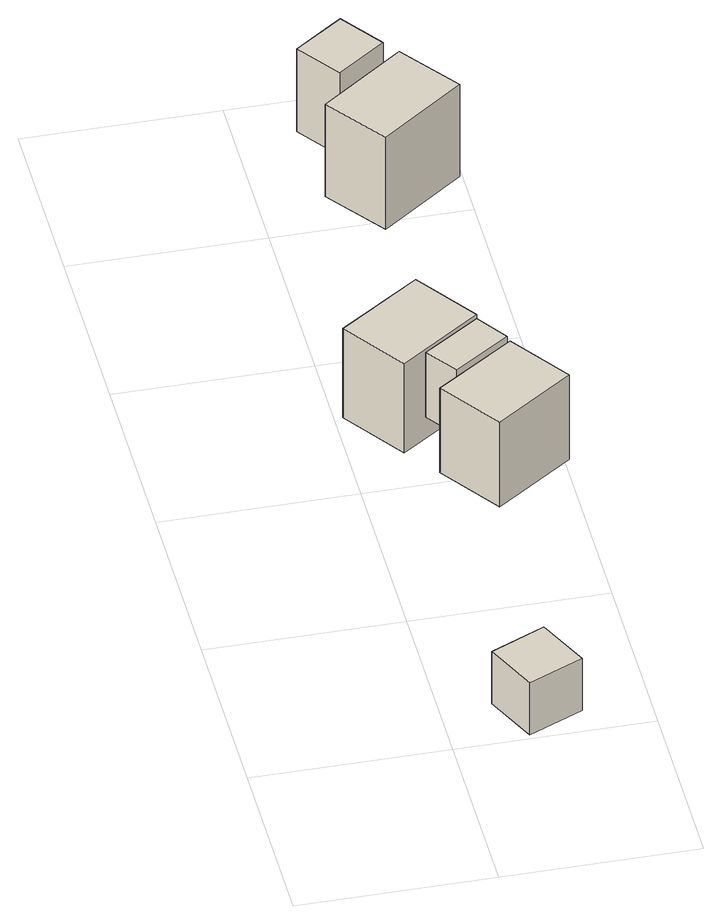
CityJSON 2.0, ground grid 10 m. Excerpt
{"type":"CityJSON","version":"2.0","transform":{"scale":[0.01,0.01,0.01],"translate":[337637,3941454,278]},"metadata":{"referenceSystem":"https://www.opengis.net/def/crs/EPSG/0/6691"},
"CityObjects":{
"building1":{"type":"Building","attributes":{"measuredHeight":3.4,"BuildingIDAttribute.prefecture":"14","BuildingIDAttribute.city":"14151","BuildingDetailAttribute.surveyYear":2015},"geometry":[{"type":"Solid","lod":"1","boundaries":[[[[0,1,2,3]],[[2,4,5,3]],[[1,6,4,2]],[[0,7,6,1]],[[3,5,7,0]],[[4,6,7,5]]]]}]},
"building2":{"type":"Building","attributes":{"usage":"403","measuredHeight":5.6,"storeysAboveGround":1,"BuildingIDAttribute.prefecture":"14","BuildingIDAttribute.city":"14151","BuildingDetailAttribute.totalFloorArea":16.45,"BuildingDetailAttribute.buildingFootprintArea":16.45,"BuildingDetailAttribute.buildingStructureType":"601","BuildingDetailAttribute.buildingStructureOrgType":"1","BuildingDetailAttribute.orgUsage":"80","BuildingDetailAttribute.surveyYear":2015},"geometry":[{"type":"Solid","lod":"1","boundaries":[[[[8,9,10,11]],[[10,12,13,11]],[[9,14,12,10]],[[8,15,14,9]],[[11,13,15,8]],[[12,14,15,13]]]]}]},
"building3":{"type":"Building","attributes":{"measuredHeight":4.2,"BuildingIDAttribute.prefecture":"14","BuildingIDAttribute.city":"14151","BuildingDetailAttribute.surveyYear":2015},"geometry":[{"type":"Solid","lod":"1","boundaries":[[[[16,17,18,19]],[[18,20,21,19]],[[17,22,20,18]],[[16,23,22,17]],[[19,21,23,16]],[[20,22,23,21]]]]}]},
"building4":{"type":"Building","attributes":{"usage":"403","measuredHeight":5.6,"storeysAboveGround":1,"BuildingIDAttribute.prefecture":"14","BuildingIDAttribute.city":"14151","BuildingDetailAttribute.totalFloorArea":16.45,"BuildingDetailAttribute.buildingFootprintArea":16.45,"BuildingDetailAttribute.buildingStructureType":"601","BuildingDetailAttribute.buildingStructureOrgType":"1","BuildingDetailAttribute.orgUsage":"80","BuildingDetailAttribute.surveyYear":2015},"geometry":[{"type":"Solid","lod":"1","boundaries":[[[[24,25,26,27]],[[26,28,29,27]],[[25,30,28,26]],[[24,31,30,25]],[[27,29,31,24]],[[28,30,31,29]]]]}]},
"building5":{"type":"Building","attributes":{"measuredHeight":5.3,"BuildingIDAttribute.prefecture":"14","BuildingIDAttribute.city":"14151","BuildingDetailAttribute.surveyYear":2015},"geometry":[{"type":"Solid","lod":"1","boundaries":[[[[32,33,34,35]],[[34,36,37,35]],[[33,38,36,34]],[[32,39,38,33]],[[35,37,39,32]],[[36,38,39,37]]]]}]},
"building6":{"type":"Building","attributes":{"usage":"403","measuredHeight":6,"storeysAboveGround":1,"BuildingIDAttribute.prefecture":"14","BuildingIDAttribute.city":"14151","BuildingDetailAttribute.totalFloorArea":16.45,"BuildingDetailAttribute.buildingFootprintArea":16.45,"BuildingDetailAttribute.buildingStructureType":"601","BuildingDetailAttribute.buildingStructureOrgType":"1","BuildingDetailAttribute.orgUsage":"80","BuildingDetailAttribute.surveyYear":2015},"geometry":[{"type":"Solid","lod":"1","boundaries":[[[[40,41,42,43]],[[42,44,45,43]],[[41,46,44,42]],[[40,47,46,41]],[[43,45,47,40]],[[44,46,47,45]]]]}]}
},
"vertices":[
[257,300,16],[541,431,16],[667,155,16],[382,26,16],[667,155,333],[382,26,333],[541,431,333],[257,300,333],
[668,2460,89],[249,2169,89],[23,2496,89],[442,2787,89],[23,2496,632],[442,2787,632],[249,2169,632],[668,2460,632],
[660,2427,241],[772,2261,241],[481,2064,241],[367,2228,241],[481,2064,636],[367,2228,636],[772,2261,636],[660,2427,636],
[1000,1927,107],[597,1647,107],[377,1964,107],[781,2243,107],[377,1964,622],[781,2243,622],[597,1647,622],[1000,1927,622],
[588,4147,486],[335,3967,486],[176,4191,486],[429,4370,486],[176,4191,989],[429,4370,989],[335,3967,989],[588,4147,989],
[886,3808,386],[454,3491,386],[227,3800,386],[659,4118,386],[227,3800,947],[659,4118,947],[454,3491,947],[886,3808,947]
]}
